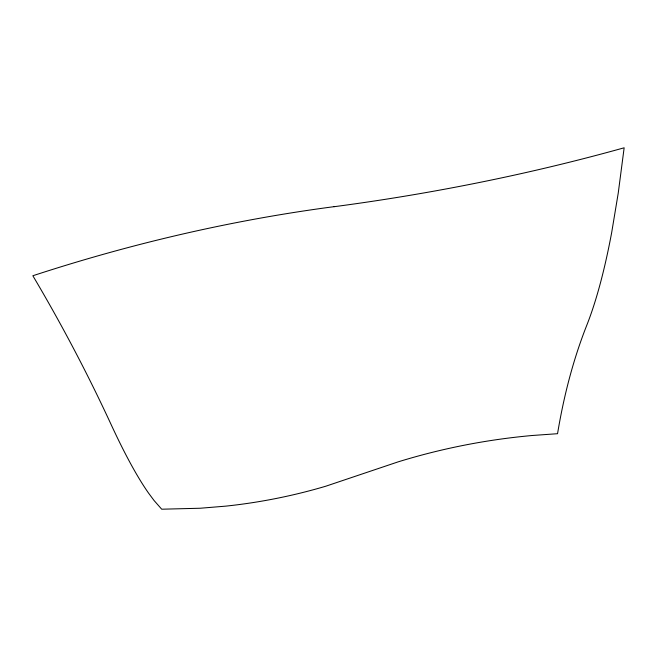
<?xml version="1.0" encoding="UTF-8"?>
<svg xmlns="http://www.w3.org/2000/svg" width="657" height="657" viewBox="0 0 657 657"><rect width="100%" height="100%" fill="white"/><g stroke="black" fill="none" stroke-linecap="round" stroke-linejoin="round"><path stroke-width="0.99" d="M334.068 206.668C231.773 220.12 130.891 243.673 32.85 275.751C61.487 324.032 87.66 373.784 111.214 424.751A664.096 83.472 76.1 0 0 148.572 493.128L154.083 500.535L161.712 509.208L200.213 508.239L225.753 506.136A416.932 310.424 -11.2 0 0 325.88 486.188L398.093 461.879A1341.257 932.735 74 0 1 532.367 435.484L557.547 433.702C563.665 396.746 572.97 360.217 586.75 325.338A719.021 141.033 86 0 0 611.733 232.25L618.245 193.043L624.15 147.792A1043.694 493.933 -6.5 0 1 334.076 206.709"/></g></svg>
